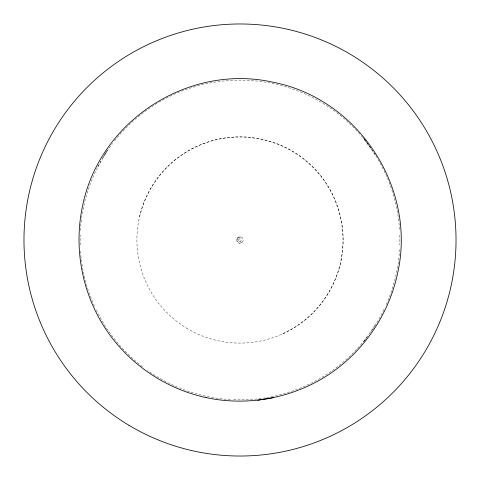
<?xml version="1.0" encoding="UTF-8"?>
<svg xmlns="http://www.w3.org/2000/svg" width="480" height="480" viewBox="0 0 480 480"><rect width="100%" height="100%" fill="white"/><g stroke="black" fill="none" stroke-linecap="round" stroke-linejoin="round"><path stroke-width="0.36" stroke-dasharray="2.4 1.8" d="M97.812 166.914L107.358 150.288L103.578 156.642M363.9 341.31L376.002 323.958M363.96 341.31L365.274 339.516M238.416 237.168L236.88 239.118L237.168 241.584M240.882 236.88L236.88 239.118L241.584 242.832L239.118 243.12M364.62 139.566L363.306 137.76L375.984 155.922M365.058 140.172L370.746 147.996M139.536 216.912A103.8 103.8 0 0 1 149.916 189.888C154.356 181.89 159.936 174.57 166.266 167.982A104.622 104.622 0 0 1 191.454 149.064C200.496 144.282 210.204 140.808 220.242 138.822A104.49 104.49 0 0 1 249.858 137.394L264.504 139.854L277.476 143.97A104.262 104.262 0 0 1 306.6 161.34A102.726 102.726 0 0 1 328.122 186.486A101.148 101.148 0 0 1 335.67 201.606L338.376 209.256A104.736 104.736 0 0 1 343.068 241.248C342.876 250.53 341.61 259.788 339.012 268.71A104.178 104.178 0 0 1 327.108 295.104C321.822 303.408 315.366 310.932 308.004 317.472A104.064 104.064 0 0 1 281.43 334.392M399.798 235.056A159.876 159.876 0 0 1 399.792 245.106M399.594 249.468A159.876 159.876 0 0 1 385.656 305.91M383.976 309.504A159.876 159.876 0 0 1 370.506 332.346M367.242 336.792A159.876 159.876 0 0 1 233.088 399.726M230.46 399.588A159.876 159.876 0 0 1 147.66 370.506M142.488 366.69A159.876 159.876 0 0 1 96.06 309.57M94.488 306.222A159.876 159.876 0 0 1 80.412 249.6M80.202 244.944A159.876 159.876 0 0 1 80.208 234.894M80.406 230.532A159.876 159.876 0 0 1 101.07 160.89M102.444 158.52A159.876 159.876 0 0 1 112.5 143.544M114.66 140.754A159.876 159.876 0 0 1 399.588 230.4M186.474 328.098A103.08 103.08 0 0 0 343.056 242.304A103.08 103.08 0 0 0 190.47 149.598A103.08 103.08 0 0 0 186.474 328.098M238.122 242.646A3.246 3.246 0 0 0 243.228 240.3A3.246 3.246 0 0 0 238.644 237.054A3.246 3.246 0 0 0 238.122 242.646M239.376 241.056A1.224 1.224 0 0 0 241.224 240.012A1.224 1.224 0 0 0 239.4 238.932A1.224 1.224 0 0 0 239.376 241.056"/><path stroke-width="0.72" d="M206.124 397.608C248.82 406.758 294.876 397.776 330.912 373.086C364.926 349.806 389.262 313.218 397.692 272.88C416.67 187.866 358.344 98.7 272.832 82.176C188.202 63.27 99.498 121.134 82.524 206.094C73.428 248.61 82.26 294.45 106.662 330.45C129.696 364.458 165.996 388.944 206.148 397.608M257.676 400.242L273.876 397.608M129.024 425.346A216.03 216.03 0 0 0 456 243.432A216.03 216.03 0 0 0 134.976 51.222A216.03 216.03 0 0 0 129.024 425.346"/></g></svg>
